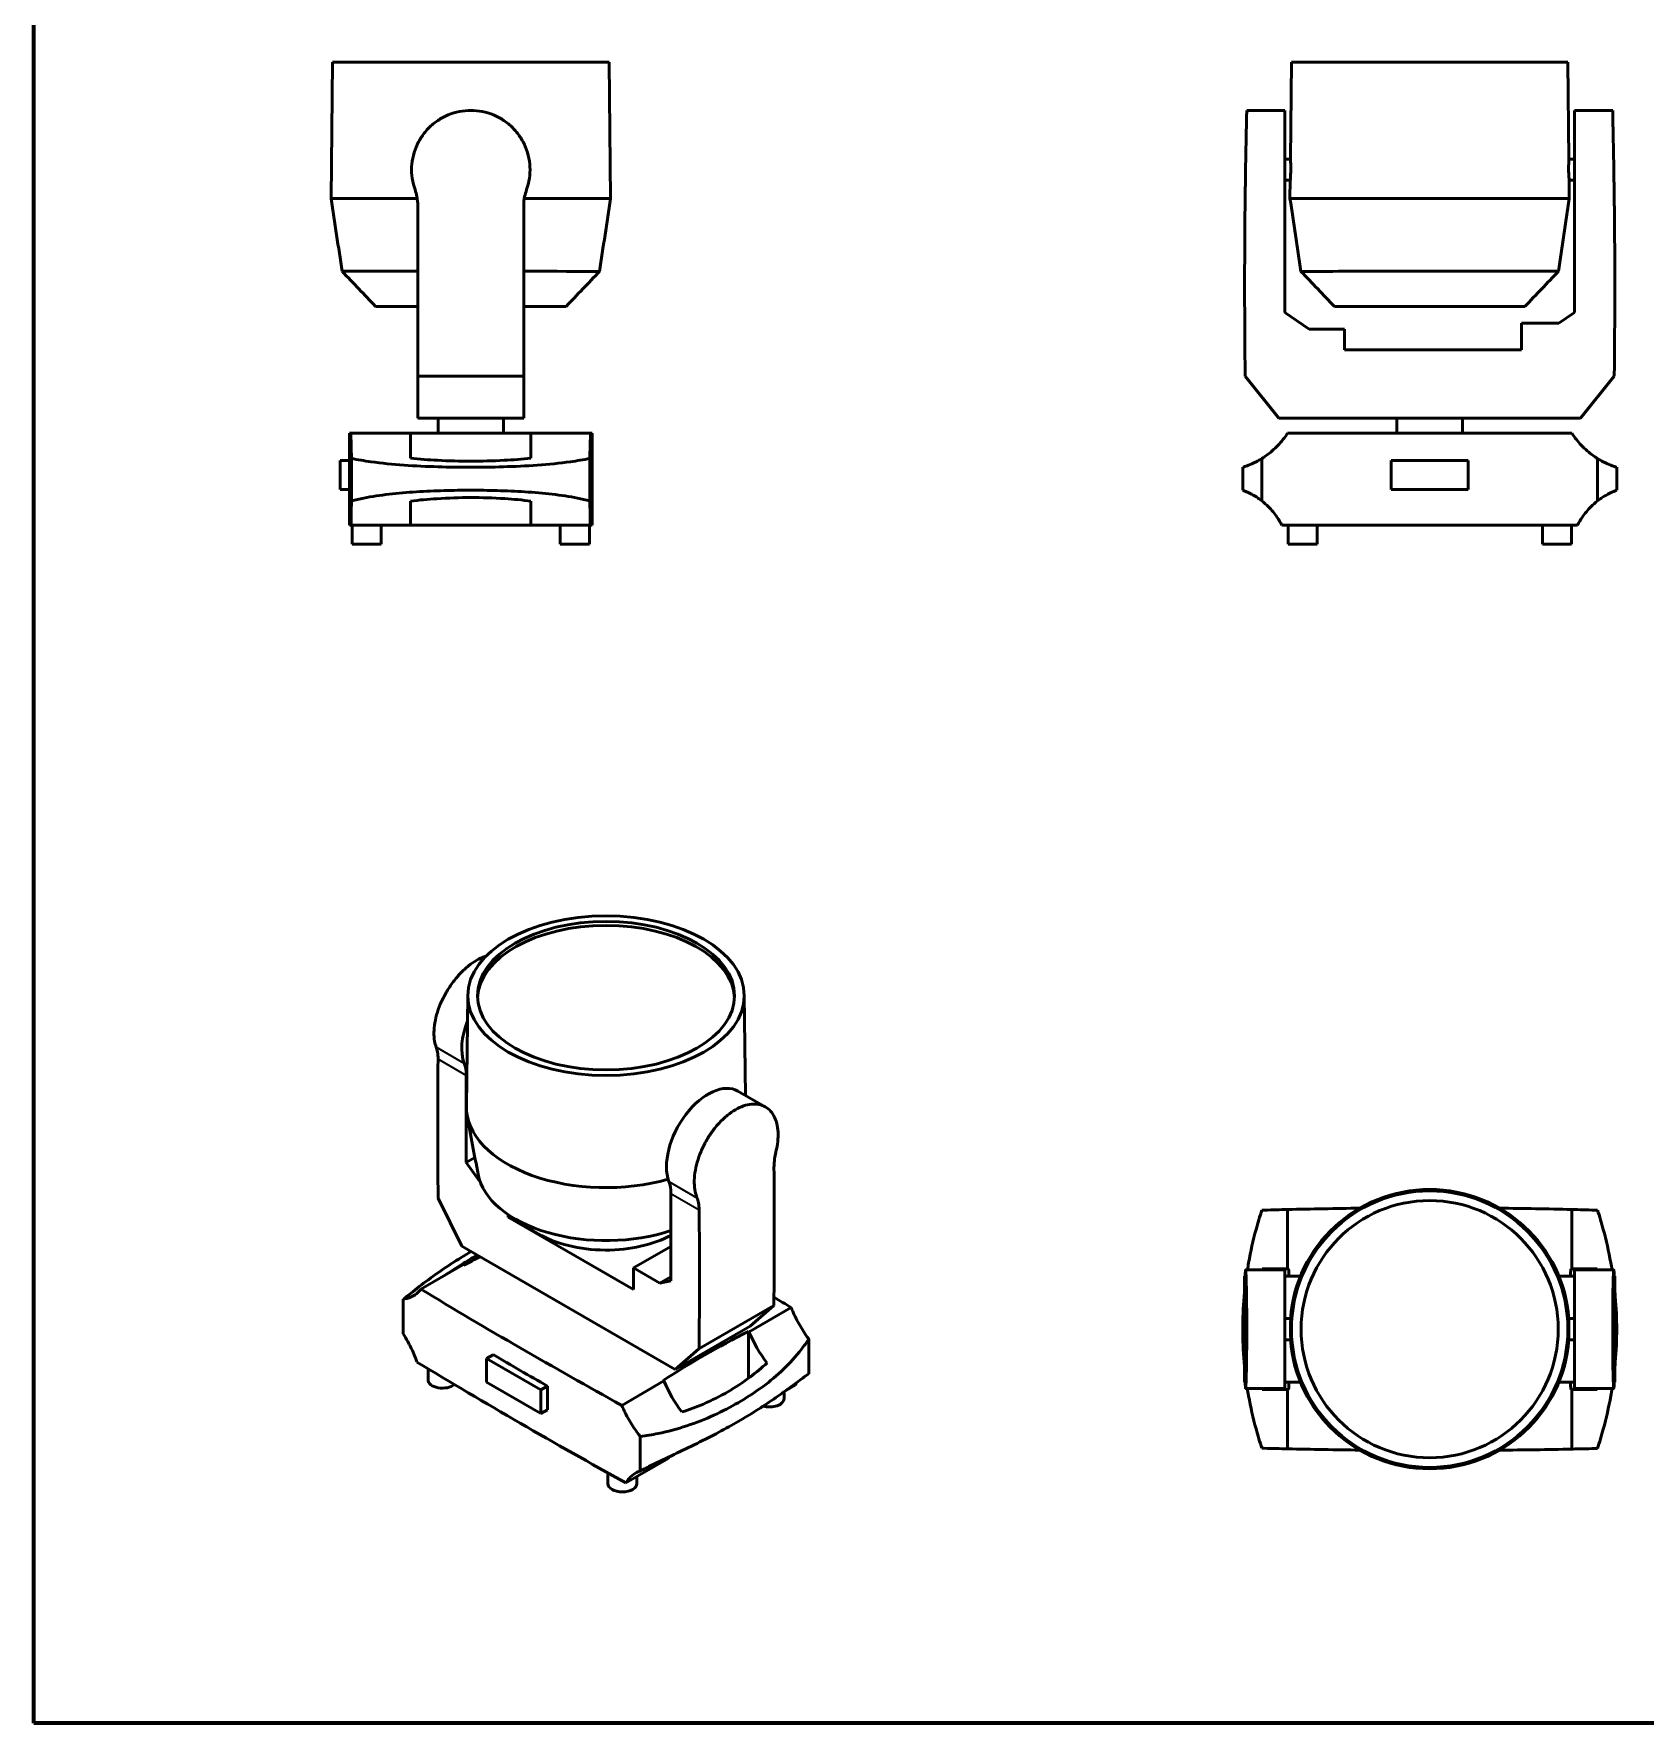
# Model space of a CAD drawing. Header units: millimetres. Extents: x 20 to 2980, y 20 to 2980.
# Drawn here: x 20 to 1693, y 20 to 1774 of the extents above; entities that cross this region are included whole.
import ezdxf

# ---------------------------------------------------------------- set-up
doc = ezdxf.new("R2010")
doc.units = ezdxf.units.MM
for name, color, linetype, lineweight in [('Border (ANSI)', 7, 'Continuous', 70), ('Visible (ISO)', 7, 'Continuous', 50), ('Visible Narrow (ISO)', 7, 'Continuous', 35)]:
    doc.layers.add(name, color=color, linetype=linetype, lineweight=lineweight)

# ---------------------------------------------------------------- blocks, each defined once
blk = doc.blocks.new('Borders Chauvet')
at = {"layer": 'Border (ANSI)'}
for p, q in [((20, 20), (20, 2980)), ((2980, 20), (20, 20))]:
    blk.add_line(p, q, dxfattribs=at)

msp = doc.modelspace()

# ---------------------------------------------------------------- linework, layer by layer
at = {"layer": 'Visible (ISO)'}
for p, q in [((330.2, 1744.3), (328.7, 1602.8)), ((330.2, 1744.3), (617.2, 1744.3)), ((617.2, 1744.3), (618.7, 1602.8)), ((1325.7, 1744.3), (1324.7, 1643.8)), ((1325.7, 1744.3), (1612.7, 1744.3)), ((1612.7, 1744.3), (1613.8, 1643.8)), ((1319, 1694.3), (1279.3, 1694.3)), ((1319, 1612.1), (1319, 1694.3)), ((1619.4, 1612.1), (1619.4, 1694.3)), ((1659.2, 1694.3), (1619.4, 1694.3)), ((1319, 1643.8), (1324.7, 1643.8)), ((1613.8, 1643.8), (1619.4, 1643.8)), ((1319, 1621.8), (1324.4, 1621.8)), ((1324.4, 1621.8), (1324.2, 1602.8)), ((1614, 1621.8), (1619.4, 1621.8)), ((1614, 1621.8), (1614.2, 1602.8)), ((328.7, 1602.8), (418.2, 1602.8)), ((529.3, 1602.8), (618.7, 1602.8)), ((1319, 1612.1), (1319, 1595.3)), ((1324.2, 1602.8), (1614.2, 1602.8)), ((1619.4, 1612.1), (1619.4, 1595.3)), ((418.7, 1595.3), (418.7, 1418.6)), ((528.7, 1418.6), (528.7, 1595.3)), ((1319, 1595.3), (1319, 1484.4)), ((1619.4, 1595.3), (1619.4, 1484.4)), ((418.7, 1490.8), (374.8, 1490.8)), ((540, 1490.8), (528.7, 1490.8)), ((572.6, 1490.8), (540, 1490.8)), ((1319, 1484.4), (1344, 1467.3)), ((1568.1, 1490.8), (1370.3, 1490.8)), ((1603.2, 1473.3), (1564.7, 1473.3)), ((1564.7, 1473.3), (1564.7, 1445.8)), ((1619.4, 1484.4), (1603.2, 1473.3)), ((1344, 1467.3), (1380.7, 1467.3)), ((1380.7, 1467.3), (1380.7, 1445.8)), ((1380.7, 1445.8), (1564.7, 1445.8)), ((528.7, 1418.6), (418.7, 1418.6)), ((418.7, 1374.8), (418.7, 1418.6)), ((528.7, 1418.6), (528.7, 1374.8)), ((1312.7, 1374.8), (1277.7, 1418.6)), ((1625.8, 1374.8), (1660.8, 1418.6)), ((528.7, 1374.8), (418.7, 1374.8)), ((439.7, 1374.8), (439.7, 1359.4)), ((507.7, 1374.8), (507.7, 1359.4)), ((1625.8, 1374.8), (1312.7, 1374.8)), ((1435.2, 1374.8), (1435.2, 1359.4)), ((1503.2, 1374.8), (1503.2, 1359.4)), ((347.7, 1359.4), (349.2, 1359.4)), ((347.7, 1330.8), (347.7, 1359.4)), ((411.2, 1359.4), (349.2, 1359.4)), ((536.2, 1359.4), (411.2, 1359.4)), ((411.2, 1359.4), (411.2, 1333.2)), ((597.9, 1359.4), (536.2, 1359.4)), ((536.2, 1333.2), (536.2, 1359.4)), ((597.9, 1359.4), (599.7, 1359.4)), ((599.7, 1359.4), (599.7, 1263.8)), ((1321.7, 1359.4), (1616.7, 1359.4)), ((349.8, 1288.9), (349.8, 1333)), ((597.2, 1333), (597.2, 1288.9)), ((1295, 1333), (1295, 1289)), ((1643.4, 1288.9), (1643.4, 1333)), ((347.8, 1330.8), (338.1, 1330.8)), ((338.1, 1300.8), (338.1, 1330.8)), ((347.8, 1330.8), (347.8, 1300.8)), ((1275.1, 1300), (1275.1, 1323.9)), ((1509.2, 1330.8), (1429.2, 1330.8)), ((1429.2, 1330.8), (1429.2, 1300.8)), ((1509.2, 1300.8), (1509.2, 1330.8)), ((1663.4, 1323.9), (1663.4, 1300)), ((347.8, 1300.8), (338.1, 1300.8)), ((347.7, 1263.8), (347.7, 1300.8)), ((1429.2, 1300.8), (1509.2, 1300.8)), ((411.2, 1288.7), (411.2, 1263.8)), ((536.2, 1263.8), (536.2, 1288.7)), ((349.4, 1263.8), (347.7, 1263.8)), ((411.2, 1263.8), (349.4, 1263.8)), ((350.6, 1263.8), (350.6, 1244)), ((380.8, 1263.8), (380.8, 1244)), ((536.2, 1263.8), (411.2, 1263.8)), ((597.8, 1263.8), (536.2, 1263.8)), ((566.6, 1244), (566.6, 1263.8)), ((596.8, 1244), (596.8, 1263.8)), ((597.8, 1263.8), (599.7, 1263.8)), ((1622.8, 1263.8), (1315.7, 1263.8)), ((1322.2, 1263.8), (1322.2, 1244)), ((1352.3, 1263.8), (1352.3, 1244)), ((1586.2, 1263.8), (1586.2, 1244)), ((1616.3, 1263.8), (1616.3, 1244)), ((350.6, 1244), (380.8, 1244)), ((596.8, 1244), (566.6, 1244)), ((1322.2, 1244), (1352.3, 1244)), ((1586.2, 1244), (1616.3, 1244)), ((470.6, 775.9), (469.1, 660.4)), ((757.6, 775.9), (758.9, 671.6)), ((469, 692.5), (469, 602)), ((779.4, 659.8), (751.1, 676.2)), ((491.5, 615), (491.5, 615)), ((478, 607.2), (469, 602)), ((469, 602), (483.2, 582.4)), ((519.1, 596.5), (519.1, 596.5)), ((550.3, 584.6), (550.3, 584.6)), ((464.5, 515.1), (439.8, 565.1)), ((681.4, 569.8), (681.4, 479.3)), ((512.6, 547.9), (512.6, 545.3)), ((514.8, 546.5), (512.6, 545.3)), ((512.6, 545.3), (642.7, 470.1)), ((1321.7, 553.3), (1321.7, 491.6)), ((1616.7, 553.3), (1616.7, 491.6)), ((685.9, 387.2), (464.5, 515.1)), ((681.4, 514.9), (642.7, 492.6)), ((465.6, 495.8), (421.9, 470.5)), ((465.6, 495.8), (466.3, 495.3)), ((669.9, 476.9), (642.7, 492.6)), ((642.7, 492.6), (642.7, 470.1)), ((1295.3, 491.6), (1321.7, 491.6)), ((1322.8, 491.6), (1321.7, 491.6)), ((1616.7, 491.6), (1615.7, 491.6)), ((1643.1, 491.6), (1616.7, 491.6)), ((681.4, 483.5), (669.9, 476.9)), ((681.4, 479.3), (669.9, 476.9)), ((1277.1, 484.1), (1277.6, 484.1)), ((1277.1, 484.1), (1277.1, 374.1)), ((1319, 490.6), (1278.1, 490.6)), ((1319, 490.6), (1319, 367.6)), ((1335.1, 484.1), (1319, 484.1)), ((1603.4, 484.1), (1619.4, 484.1)), ((1619.4, 490.6), (1619.4, 367.6)), ((1660.4, 490.6), (1619.4, 490.6)), ((1661.3, 484.1), (1660.9, 484.1)), ((1661.3, 374.1), (1661.3, 484.1)), ((403.5, 460.1), (403.5, 424.2)), ((788.4, 453.6), (710.6, 408.7)), ((806.2, 451.5), (762.6, 426.4)), ((788.4, 453.6), (763.7, 432.1)), ((1319, 440.1), (1325, 440.1)), ((1613.5, 440.1), (1619.4, 440.1)), ((763.7, 432.1), (685.9, 387.2)), ((762.6, 426.4), (761.9, 426.8)), ((761.9, 426.8), (761.9, 378)), ((685.9, 387.2), (710.6, 408.7)), ((824.6, 418.8), (824.6, 382.8)), ((1319, 418.1), (1325, 418.1)), ((1613.5, 418.1), (1619.4, 418.1)), ((429.3, 388), (429.3, 376.6)), ((496.8, 402.6), (489.9, 398.6)), ((546.5, 366), (489.9, 398.6)), ((489.9, 398.6), (489.9, 374.1)), ((489.9, 374.1), (546.5, 341.5)), ((553.4, 369.9), (546.5, 366)), ((553.4, 369.9), (553.4, 345.4)), ((674.2, 375.3), (630.4, 350)), ((673.5, 375.7), (674.2, 375.3)), ((810.4, 370.9), (800.3, 365.1)), ((1277.6, 374.1), (1277.1, 374.1)), ((1319, 374.1), (1335.1, 374.1)), ((1619.4, 374.1), (1603.4, 374.1)), ((1660.9, 374.1), (1661.3, 374.1)), ((546.5, 341.5), (546.5, 366)), ((798.9, 357), (798.9, 364)), ((1319, 367.6), (1278.1, 367.6)), ((1321.7, 366.6), (1295.3, 366.6)), ((1321.7, 366.6), (1322.8, 366.6)), ((1321.7, 366.6), (1321.7, 304.8)), ((1615.7, 366.6), (1616.7, 366.6)), ((1616.7, 366.6), (1616.7, 304.6)), ((1616.7, 366.6), (1643.1, 366.6)), ((1660.4, 367.6), (1619.4, 367.6)), ((553.4, 345.4), (546.5, 341.5)), ((649.6, 281.8), (649.6, 317.8)), ((678.5, 294.7), (634.7, 269.5)), ((616, 279.9), (616, 268.8)), ((646.1, 276.1), (646.1, 268.8))]:
    msp.add_line(p, q, dxfattribs=at)
for radius in [143.5, 133.5]:
    msp.add_circle((1469.2, 429.1), radius, dxfattribs=at)
for centre, radius, start, end in [((8841.3, 1512.3), 7564.2, 179.37153, 180.71002), ((-5902.8, 1512.3), 7564.2, 359.28998, 0.62847), ((1469.2, 429.1), 145, 4.3508, 175.6492), ((1469.9, -5493.3), 6048.4, 90.69396, 91.40395), ((1469.9, -5493.3), 6048.4, 88.60915, 89.31941), ((338.3, 429.1), 986.4, 3.1963, 3.6327), ((2600.2, 429.1), 986.4, 176.3673, 176.8037), ((1469.2, 429.1), 145, 184.3508, 355.6492), ((338.3, 429.1), 986.4, 356.3673, 356.8037), ((2600.2, 429.1), 986.4, 183.1963, 183.6327), ((1474.6, 7080.1), 6777, 268.70707, 269.34085), ((1474.6, 7080.1), 6777, 270.56586, 271.20135)]:
    msp.add_arc(centre, radius, start, end, dxfattribs=at)
for centre, major_axis, ratio, start_param, end_param in [((473.7, 1527.3), (-133.6, 0.1), 0.000437, 5.136565, 6.283765), ((473.7, 1527.3), (-133.6, 0.1), 0.000437, 3.97773, 4.288213), ((473.7, 1527.3), (133.6, -0.1), 0.000437, 6.282676, 7.119323), ((1469.2, 1527.3), (133.6, 0.1), 0.000484, 6.282727, 9.425207), ((614.1, 771.2), (-133.5, 0), 0.57735, 3.168079, 6.256699), ((507.9, 745.6), (-30.8, -53.3), 0.57735, 4.973143, 5.840924), ((5788.1, -2446.2), (-3782.1, 6550.8), 0.57735, 0.774429, 0.79779), ((433.6, 672.1), (-25, -43.3), 0.57735, 2.356194, 2.699331), ((720.3, 622.9), (30.7, 53.3), 0.57735, 0, 2.699331), ((614.1, 659.7), (-145, 0), 0.57735, 6.275689, 8.314657), ((-4559.9, 3618), (3782.1, -6550.8), 0.57735, 0.773006, 0.796367), ((614.1, 598.1), (-133.6, 0), 0.576818, 0.106622, 2.098737), ((646.1, 549.4), (-25, -43.3), 0.57735, 2.356194, 2.699331), ((-4637.6, 3573), (-3782.1, 6550.8), 0.57735, 3.914599, 3.93796), ((-185.6, 922.8), (986.4, 0), 0.57735, 5.434385, 5.457572), ((415.1, 562.1), (42.4, -73.4), 0.57735, 6.059035, 6.064373), ((5320.9, 3174.1), (-6777, 0), 0.57735, 0.762832, 0.806366), ((-3573.2, -1957), (6048.4, 0), 0.57735, 0.761123, 0.765358), ((1413.8, -0.6), (-986.4, 0), 0.57735, 5.434385, 5.561189), ((813.1, 434.3), (-42.4, 73.4), 0.57735, 1.351984, 1.794947), ((5320.9, 3096), (6777, 0), 0.57735, 3.903529, 3.948855), ((5320.9, 3150.7), (6777, 0), 0.57735, 3.920289, 3.932094), ((444.4, 376.6), (-15.1, 0), 0.57735, 0, 2.52896), ((724.8, 383.3), (42.4, -73.4), 0.57735, 4.493577, 4.936539), ((783.8, 357), (15.1, 0), 0.57735, 4.259018, 6.283185), ((725.3, 240.6), (-37, 64.1), 0.57735, 0.274539, 0.320337), ((631.1, 268.8), (15.1, 0), 0.57735, 3.141593, 6.283185)]:
    msp.add_ellipse(centre, major_axis=major_axis, ratio=ratio, start_param=start_param, end_param=end_param, dxfattribs=at)
for major_axis in [(143.5, 0), (133.5, 0)]:
    msp.add_ellipse((614.1, 775.3), major_axis=major_axis, ratio=0.57735, dxfattribs=at)
for points, knots in [([(415.8, 1612.1), (414.8, 1615), (414, 1618), (412.6, 1624.9), (412.2, 1628.9), (412.2, 1636.6), (412.6, 1640.6), (414.2, 1648.6), (415.3, 1652.5), (418.5, 1660.1), (420.4, 1663.7), (425, 1670.4), (427.5, 1673.5), (433, 1679), (436.1, 1681.6), (442.8, 1686.1), (446.4, 1688), (454, 1691.2), (457.9, 1692.3), (465.9, 1693.9), (469.9, 1694.3), (473.7, 1694.3), (477.6, 1694.3), (481.6, 1693.9), (489.5, 1692.3), (493.5, 1691.2), (501.1, 1688), (504.7, 1686.1), (511.4, 1681.6), (514.5, 1679), (519.9, 1673.5), (522.5, 1670.4), (527, 1663.7), (529, 1660.1), (532.1, 1652.5), (533.3, 1648.6), (534.9, 1640.6), (535.2, 1636.6), (535.2, 1628.9), (534.9, 1624.9), (533.5, 1618), (532.7, 1615), (531.6, 1612.1)], [25.771346, 25.771346, 25.771346, 25.771346, 26.642704, 26.642704, 27.801117, 27.801117, 28.959647, 28.959647, 30.118177, 30.118177, 31.276707, 31.276707, 32.435237, 32.435237, 33.593552, 33.593552, 34.751867, 34.751867, 35.910183, 35.910183, 37.068498, 37.068498, 37.068498, 38.226813, 38.226813, 39.385128, 39.385128, 40.543443, 40.543443, 41.701758, 41.701758, 42.860288, 42.860288, 44.018818, 44.018818, 45.177348, 45.177348, 46.335878, 46.335878, 47.494292, 47.494292, 48.36565, 48.36565, 48.36565, 48.36565]), ([(1277.8, 1612.1), (1277.8, 1615), (1277.9, 1618), (1278, 1624.9), (1278, 1628.9), (1278.1, 1636.6), (1278.2, 1640.6), (1278.3, 1648.6), (1278.4, 1652.5), (1278.6, 1660.1), (1278.6, 1663.7), (1278.8, 1670.4), (1278.8, 1673.5), (1279, 1679), (1279, 1681.6), (1279.1, 1686.1), (1279.2, 1688), (1279.2, 1691.2), (1279.3, 1692.3), (1279.3, 1693.9), (1279.3, 1694.3), (1279.3, 1694.3)], [-29.831401, -29.831401, -29.831401, -29.831401, -28.960043, -28.960043, -27.801629, -27.801629, -26.643099, -26.643099, -25.484569, -25.484569, -24.326039, -24.326039, -23.167509, -23.167509, -22.009194, -22.009194, -20.850879, -20.850879, -19.692564, -19.692564, -18.534249, -18.534249, -18.534249, -18.534249]), ([(1660.7, 1612.1), (1660.7, 1615), (1660.6, 1618), (1660.5, 1624.9), (1660.5, 1628.9), (1660.3, 1636.6), (1660.3, 1640.6), (1660.1, 1648.6), (1660.1, 1652.5), (1659.9, 1660.1), (1659.8, 1663.7), (1659.7, 1670.4), (1659.6, 1673.5), (1659.5, 1679), (1659.5, 1681.6), (1659.4, 1686.1), (1659.3, 1688), (1659.2, 1691.2), (1659.2, 1692.3), (1659.2, 1693.9), (1659.2, 1694.3), (1659.2, 1694.3)], [25.771346, 25.771346, 25.771346, 25.771346, 26.642704, 26.642704, 27.801117, 27.801117, 28.959647, 28.959647, 30.118177, 30.118177, 31.276707, 31.276707, 32.435237, 32.435237, 33.593552, 33.593552, 34.751867, 34.751867, 35.910183, 35.910183, 37.068498, 37.068498, 37.068498, 37.068498]), ([(1324.7, 1643.8), (1324.7, 1643.8), (1324.7, 1643.5), (1324.8, 1642.4), (1324.8, 1641.5), (1324.9, 1639.6), (1324.9, 1638.3), (1325, 1635.6), (1325, 1634.2), (1325, 1631.4), (1324.9, 1629.9), (1324.8, 1627.2), (1324.7, 1626), (1324.6, 1624), (1324.6, 1623.2), (1324.5, 1622.1), (1324.4, 1621.8), (1324.4, 1621.8)], [1.656979, 1.656979, 1.656979, 1.656979, 2.071269, 2.071269, 2.485559, 2.485559, 2.899759, 2.899759, 3.313958, 3.313958, 3.728813, 3.728813, 4.143667, 4.143667, 4.558478, 4.558478, 4.973288, 4.973288, 4.973288, 4.973288]), ([(1614, 1621.8), (1614, 1621.8), (1614, 1622.1), (1613.9, 1623.2), (1613.9, 1624), (1613.7, 1626), (1613.7, 1627.2), (1613.5, 1629.9), (1613.5, 1631.4), (1613.5, 1634.2), (1613.5, 1635.6), (1613.5, 1638.3), (1613.6, 1639.6), (1613.7, 1641.5), (1613.7, 1642.4), (1613.8, 1643.5), (1613.8, 1643.8), (1613.8, 1643.8)], [1.65933, 1.65933, 1.65933, 1.65933, 2.074141, 2.074141, 2.488952, 2.488952, 2.903806, 2.903806, 3.31866, 3.31866, 3.73286, 3.73286, 4.147059, 4.147059, 4.561349, 4.561349, 4.975639, 4.975639, 4.975639, 4.975639]), ([(418.7, 1595.3), (418.7, 1598.4), (418.4, 1601.6), (417.3, 1607.3), (416.7, 1609.7), (415.8, 1612.1)], [-7.534101, -7.534101, -7.534101, -7.534101, -6.592295, -6.592295, -5.88393, -5.88393, -5.88393, -5.88393]), ([(531.6, 1612.1), (530.8, 1609.7), (530.1, 1607.3), (529, 1601.6), (528.7, 1598.4), (528.7, 1595.3)], [-24.252006, -24.252006, -24.252006, -24.252006, -23.543642, -23.543642, -22.601836, -22.601836, -22.601836, -22.601836]), ([(1277.6, 1595.3), (1277.6, 1598.4), (1277.6, 1601.6), (1277.7, 1607.3), (1277.7, 1609.7), (1277.8, 1612.1)], [7.533868, 7.533868, 7.533868, 7.533868, 8.475673, 8.475673, 9.184038, 9.184038, 9.184038, 9.184038]), ([(1660.9, 1595.3), (1660.9, 1598.4), (1660.8, 1601.6), (1660.8, 1607.3), (1660.7, 1609.7), (1660.7, 1612.1)], [-7.534101, -7.534101, -7.534101, -7.534101, -6.592295, -6.592295, -5.88393, -5.88393, -5.88393, -5.88393]), ([(349.8, 1333), (349.8, 1333.5), (349.8, 1334.1), (349.7, 1337.7), (349.6, 1341.2), (349.4, 1348.8), (349.3, 1353), (349.2, 1358.2), (349.2, 1358.8), (349.2, 1359.4)], [17.28441, 17.28441, 17.28441, 17.28441, 17.559767, 17.559767, 19.156061, 19.156061, 20.75195, 20.75195, 20.9564, 20.9564, 20.9564, 20.9564]), ([(597.9, 1359.4), (597.9, 1358.8), (597.9, 1358.2), (597.8, 1353), (597.7, 1348.8), (597.5, 1341.2), (597.4, 1337.7), (597.3, 1334.1), (597.2, 1333.5), (597.2, 1333)], [-46.500101, -46.500101, -46.500101, -46.500101, -46.296093, -46.296093, -44.700345, -44.700345, -43.103729, -43.103729, -42.825589, -42.825589, -42.825589, -42.825589]), ([(1295, 1333), (1295.8, 1333.5), (1296.7, 1334), (1302.1, 1337.7), (1306.4, 1341.2), (1313.9, 1348.8), (1317.4, 1353), (1321, 1358.2), (1321.3, 1358.8), (1321.7, 1359.4)], [17.274552, 17.274552, 17.274552, 17.274552, 17.560323, 17.560323, 19.156674, 19.156674, 20.752575, 20.752575, 20.957039, 20.957039, 20.957039, 20.957039]), ([(1643.4, 1333), (1642.6, 1333.5), (1641.7, 1334.1), (1636.3, 1337.7), (1632.1, 1341.2), (1624.6, 1348.8), (1621, 1353), (1617.5, 1358.2), (1617.1, 1358.8), (1616.7, 1359.4)], [17.28441, 17.28441, 17.28441, 17.28441, 17.559767, 17.559767, 19.156061, 19.156061, 20.75195, 20.75195, 20.9564, 20.9564, 20.9564, 20.9564]), ([(597.2, 1333), (590.7, 1331.7), (584, 1330.5), (566, 1328), (554.4, 1326.9), (531.1, 1325.2), (519.2, 1324.7), (496, 1324), (484.5, 1323.9), (462.6, 1323.9), (451.2, 1324), (427.9, 1324.7), (416.1, 1325.2), (392.7, 1326.9), (381.1, 1328), (363.1, 1330.5), (356.4, 1331.7), (349.8, 1333)], [1.251651, 1.251651, 1.251651, 1.251651, 3.283473, 3.283473, 6.566945, 6.566945, 9.850418, 9.850418, 13.13389, 13.13389, 16.416517, 16.416517, 19.699144, 19.699144, 22.981771, 22.981771, 25.022756, 25.022756, 25.022756, 25.022756]), ([(411.2, 1333.2), (420.5, 1332.2), (429.9, 1331.5), (450.9, 1330.5), (462.6, 1330.2), (484.8, 1330.2), (496.5, 1330.5), (517.5, 1331.5), (526.9, 1332.2), (536.2, 1333.2)], [-19.300951, -19.300951, -19.300951, -19.300951, -16.67456, -16.67456, -13.332528, -13.332528, -9.999396, -9.999396, -7.364945, -7.364945, -7.364945, -7.364945]), ([(1275.1, 1323.9), (1275.1, 1323.9), (1275.5, 1324), (1277.6, 1324.7), (1279.1, 1325.2), (1283.3, 1326.9), (1285.9, 1328), (1290.8, 1330.5), (1292.9, 1331.6), (1295, 1333)], [-13.105462, -13.105462, -13.105462, -13.105462, -9.829096, -9.829096, -6.552731, -6.552731, -3.276365, -3.276365, -1.245767, -1.245767, -1.245767, -1.245767]), ([(1663.4, 1323.9), (1663.4, 1323.9), (1662.9, 1324), (1660.9, 1324.7), (1659.3, 1325.2), (1655.2, 1326.9), (1652.5, 1328), (1647.6, 1330.5), (1645.5, 1331.7), (1643.4, 1333)], [13.13389, 13.13389, 13.13389, 13.13389, 16.416517, 16.416517, 19.699144, 19.699144, 22.981771, 22.981771, 25.022756, 25.022756, 25.022756, 25.022756]), ([(349.8, 1288.9), (354.1, 1290), (358.4, 1291), (371, 1293.5), (379.8, 1294.8), (398.2, 1297), (407.7, 1297.8), (426.8, 1299), (436.5, 1299.4), (455.4, 1299.9), (464.7, 1300), (482.4, 1300), (491.7, 1299.9), (510.6, 1299.4), (520.3, 1299), (539.4, 1297.8), (548.9, 1297), (567.3, 1294.8), (576.2, 1293.5), (588.7, 1291), (593, 1290), (597.2, 1288.9)], [-31.251474, -31.251474, -31.251474, -31.251474, -29.912699, -29.912699, -27.252948, -27.252948, -24.593198, -24.593198, -21.933447, -21.933447, -19.273697, -19.273697, -16.613946, -16.613946, -13.954195, -13.954195, -11.294445, -11.294445, -8.634694, -8.634694, -7.302508, -7.302508, -7.302508, -7.302508]), ([(1295, 1289), (1293.6, 1290), (1292.3, 1291), (1288.6, 1293.5), (1286.3, 1294.8), (1282.3, 1297), (1280.5, 1297.8), (1277.8, 1299), (1276.7, 1299.4), (1275.4, 1299.9), (1275.1, 1300), (1275.1, 1300)], [7.325159, 7.325159, 7.325159, 7.325159, 8.634694, 8.634694, 11.294445, 11.294445, 13.954195, 13.954195, 16.613946, 16.613946, 19.273697, 19.273697, 19.273697, 19.273697]), ([(1643.4, 1288.9), (1644.8, 1290), (1646.1, 1291), (1649.8, 1293.5), (1652.2, 1294.8), (1656.2, 1297), (1657.9, 1297.8), (1660.7, 1299), (1661.7, 1299.4), (1663.1, 1299.9), (1663.4, 1300), (1663.4, 1300)], [-31.251474, -31.251474, -31.251474, -31.251474, -29.912699, -29.912699, -27.252948, -27.252948, -24.593198, -24.593198, -21.933447, -21.933447, -19.273697, -19.273697, -19.273697, -19.273697]), ([(349.4, 1263.8), (349.4, 1266.6), (349.4, 1269.3), (349.5, 1275.9), (349.6, 1279.6), (349.7, 1285), (349.8, 1287), (349.8, 1288.9)], [-19.011671, -19.011671, -19.011671, -19.011671, -18.122626, -18.122626, -16.729075, -16.729075, -15.842226, -15.842226, -15.842226, -15.842226]), ([(536.2, 1288.7), (527.2, 1289.9), (518.1, 1290.7), (497, 1292.1), (485.1, 1292.4), (462.3, 1292.4), (450.3, 1292), (429.3, 1290.7), (420.2, 1289.9), (411.2, 1288.7)], [-19.749741, -19.749741, -19.749741, -19.749741, -17.162691, -17.162691, -13.739582, -13.739582, -10.304687, -10.304687, -7.727747, -7.727747, -7.727747, -7.727747]), ([(597.2, 1288.9), (597.3, 1287), (597.4, 1285), (597.5, 1279.6), (597.6, 1275.9), (597.7, 1269.3), (597.7, 1266.6), (597.8, 1263.8)], [-6.463777, -6.463777, -6.463777, -6.463777, -5.57415, -5.57415, -4.180613, -4.180613, -3.291632, -3.291632, -3.291632, -3.291632]), ([(1315.7, 1263.8), (1314.3, 1266.6), (1312.7, 1269.3), (1308.2, 1275.9), (1305.1, 1279.6), (1299.7, 1285), (1297.4, 1287.1), (1295, 1289)], [25.595497, 25.595497, 25.595497, 25.595497, 26.484903, 26.484903, 27.878585, 27.878585, 28.776406, 28.776406, 28.776406, 28.776406]), ([(1622.8, 1263.8), (1624.2, 1266.6), (1625.8, 1269.3), (1630.3, 1275.9), (1633.3, 1279.6), (1638.7, 1285), (1641, 1287), (1643.4, 1288.9)], [-19.011671, -19.011671, -19.011671, -19.011671, -18.122626, -18.122626, -16.729075, -16.729075, -15.842226, -15.842226, -15.842226, -15.842226]), ([(437.8, 721.9), (437.1, 723.8), (436.5, 725.9), (435.6, 731), (435.4, 734), (435.5, 740.3), (435.8, 743.7), (437, 750.7), (437.9, 754.4), (440.2, 761.8), (441.6, 765.6), (444.9, 772.8), (446.8, 776.4), (450.7, 783), (453, 786.3), (457.8, 792.7), (460.4, 795.8), (465.8, 801.4), (468.6, 804), (474.2, 808.5), (477.1, 810.4), (482.5, 813.6), (485.3, 814.9), (488.6, 816), (489, 816.2), (489.5, 816.3)], [-29.831401, -29.831401, -29.831401, -29.831401, -28.960043, -28.960043, -27.801629, -27.801629, -26.643099, -26.643099, -25.484569, -25.484569, -24.326039, -24.326039, -23.167509, -23.167509, -22.009194, -22.009194, -20.850879, -20.850879, -19.692564, -19.692564, -18.534249, -18.534249, -17.375934, -17.375934, -17.193886, -17.193886, -17.193886, -17.193886]), ([(439.7, 709.4), (439.7, 711.9), (439.5, 714.5), (438.8, 718.6), (438.3, 720.3), (437.8, 721.9)], [7.533868, 7.533868, 7.533868, 7.533868, 8.475673, 8.475673, 9.184038, 9.184038, 9.184038, 9.184038]), ([(708.5, 565.5), (707.8, 567.5), (707.2, 569.6), (706.1, 574.8), (705.8, 577.9), (705.7, 584.3), (705.9, 587.7), (707, 594.9), (707.7, 598.6), (709.9, 606.2), (711.2, 609.9), (714.3, 617.3), (716, 620.9), (719.8, 627.7), (722, 631), (726.6, 637.5), (729.2, 640.6), (734.5, 646.3), (737.3, 648.9), (742.8, 653.4), (745.7, 655.3), (748.4, 656.9), (751.1, 658.5), (754, 659.8), (759.6, 661.8), (762.4, 662.4), (767.8, 662.9), (770.4, 662.8), (775.2, 661.8), (777.5, 660.9), (781.4, 658.7), (783.3, 657.2), (786.6, 653.5), (788, 651.3), (790.3, 646.3), (791.2, 643.5), (792.4, 637.6), (792.7, 634.5), (792.8, 628.1), (792.6, 624.7), (791.7, 618.4), (791.1, 615.6), (790.4, 612.8)], [25.771346, 25.771346, 25.771346, 25.771346, 26.642704, 26.642704, 27.801117, 27.801117, 28.959647, 28.959647, 30.118177, 30.118177, 31.276707, 31.276707, 32.435237, 32.435237, 33.593552, 33.593552, 34.751867, 34.751867, 35.910183, 35.910183, 37.068498, 37.068498, 37.068498, 38.226813, 38.226813, 39.385128, 39.385128, 40.543443, 40.543443, 41.701758, 41.701758, 42.860288, 42.860288, 44.018818, 44.018818, 45.177348, 45.177348, 46.335878, 46.335878, 47.494292, 47.494292, 48.36565, 48.36565, 48.36565, 48.36565]), ([(790.4, 612.8), (789.9, 610.5), (789.4, 608.3), (788.7, 603.2), (788.5, 600.4), (788.5, 597.8)], [-24.252006, -24.252006, -24.252006, -24.252006, -23.543642, -23.543642, -22.601836, -22.601836, -22.601836, -22.601836]), ([(710.7, 552.9), (710.7, 555.5), (710.5, 558), (709.6, 562.2), (709.1, 563.9), (708.5, 565.5)], [-7.534101, -7.534101, -7.534101, -7.534101, -6.592295, -6.592295, -5.88393, -5.88393, -5.88393, -5.88393]), ([(1295.1, 552.6), (1292.9, 546.1), (1290.9, 539.4), (1285.9, 521.4), (1283.3, 509.8), (1280.8, 495.6), (1280.4, 493.1), (1280, 490.6)], [-24.983523, -24.983523, -24.983523, -24.983523, -22.953191, -22.953191, -19.670615, -19.670615, -18.969431, -18.969431, -18.969431, -18.969431]), ([(1295.1, 552.6), (1295.9, 552.6), (1296.7, 552.6), (1302.1, 552.8), (1306.4, 552.9), (1313.9, 553.1), (1317.4, 553.2), (1321, 553.2), (1321.3, 553.3), (1321.7, 553.3)], [-8.259283, -8.259283, -8.259283, -8.259283, -7.980124, -7.980124, -6.383667, -6.383667, -4.78775, -4.78775, -4.583266, -4.583266, -4.583266, -4.583266]), ([(1616.7, 553.3), (1617.1, 553.3), (1617.5, 553.3), (1621, 553.2), (1624.5, 553.1), (1632.1, 552.9), (1636.3, 552.8), (1641.8, 552.6), (1642.6, 552.6), (1643.4, 552.6)], [-46.500101, -46.500101, -46.500101, -46.500101, -46.296093, -46.296093, -44.700345, -44.700345, -43.103729, -43.103729, -42.825589, -42.825589, -42.825589, -42.825589]), ([(1643.4, 552.6), (1645.6, 546.1), (1647.6, 539.4), (1652.5, 521.4), (1655.1, 509.8), (1657.7, 495.6), (1658.1, 493.1), (1658.5, 490.6)], [1.251651, 1.251651, 1.251651, 1.251651, 3.283473, 3.283473, 6.566945, 6.566945, 7.269852, 7.269852, 7.269852, 7.269852]), ([(681.4, 526.5), (680.6, 526), (679.7, 525.6), (668.4, 519.9), (656.9, 516.4), (634.8, 512.1), (621.9, 510.8), (595, 511.8), (582.4, 513.7), (558.5, 520.4), (548.6, 525), (540.9, 529.9)], [7.650147, 7.650147, 7.650147, 7.650147, 7.994921, 7.994921, 12.155932, 12.155932, 16.357638, 16.357638, 20.226629, 20.226629, 24.308361, 24.308361, 24.308361, 24.308361]), ([(473.9, 509.6), (467.1, 505.6), (460.3, 501.4), (446.2, 492.3), (439, 487.2), (425.4, 477.4), (419.1, 472.5), (409.9, 465.2), (406.6, 462.5), (403.5, 460.1)], [-12.710807, -12.710807, -12.710807, -12.710807, -9.829096, -9.829096, -6.552731, -6.552731, -3.276365, -3.276365, -1.245767, -1.245767, -1.245767, -1.245767]), ([(446.9, 485.1), (452.4, 488.7), (458.2, 492.5), (469.4, 499.5), (474.8, 502.8), (480.2, 506)], [7.372979, 7.372979, 7.372979, 7.372979, 10.005567, 10.005567, 12.302748, 12.302748, 12.302748, 12.302748]), ([(1277.8, 487), (1277.7, 486.2), (1277.7, 485.5), (1277.6, 484.4), (1277.6, 484.1), (1277.6, 484.1)], [20.951898, 20.951898, 20.951898, 20.951898, 21.660263, 21.660263, 22.602069, 22.602069, 22.602069, 22.602069]), ([(1277.8, 371.2), (1277.8, 370.2), (1277.9, 369.3), (1278, 368), (1278, 367.6), (1278.1, 367.6), (1278.2, 368), (1278.3, 369.5), (1278.4, 370.7), (1278.6, 373.9), (1278.6, 375.8), (1278.8, 380.3), (1278.8, 382.9), (1279, 388.3), (1279, 391.4), (1279.1, 398.2), (1279.2, 401.8), (1279.2, 409.4), (1279.3, 413.3), (1279.3, 421.3), (1279.3, 425.2), (1279.3, 433), (1279.3, 437), (1279.3, 444.9), (1279.2, 448.9), (1279.2, 456.4), (1279.1, 460.1), (1279, 466.8), (1279, 469.9), (1278.8, 475.3), (1278.8, 477.9), (1278.6, 482.4), (1278.6, 484.4), (1278.4, 487.5), (1278.3, 488.7), (1278.2, 490.2), (1278.1, 490.6), (1278, 490.6), (1278, 490.2), (1277.9, 488.9), (1277.8, 488.1), (1277.8, 487)], [-29.831401, -29.831401, -29.831401, -29.831401, -28.960043, -28.960043, -27.801629, -27.801629, -26.643099, -26.643099, -25.484569, -25.484569, -24.326039, -24.326039, -23.167509, -23.167509, -22.009194, -22.009194, -20.850879, -20.850879, -19.692564, -19.692564, -18.534249, -18.534249, -17.375934, -17.375934, -16.217619, -16.217619, -15.059303, -15.059303, -13.900988, -13.900988, -12.742458, -12.742458, -11.583928, -11.583928, -10.425398, -10.425398, -9.266868, -9.266868, -8.108474, -8.108474, -7.237099, -7.237099, -7.237099, -7.237099]), ([(1660.7, 371.2), (1660.7, 370.2), (1660.6, 369.3), (1660.5, 368), (1660.5, 367.6), (1660.3, 367.6), (1660.3, 368), (1660.1, 369.5), (1660.1, 370.7), (1659.9, 373.9), (1659.8, 375.8), (1659.7, 380.3), (1659.6, 382.9), (1659.5, 388.3), (1659.5, 391.4), (1659.4, 398.2), (1659.3, 401.8), (1659.2, 409.4), (1659.2, 413.3), (1659.2, 421.3), (1659.2, 425.2), (1659.2, 429.1), (1659.2, 433), (1659.2, 437), (1659.2, 444.9), (1659.2, 448.9), (1659.3, 456.4), (1659.4, 460.1), (1659.5, 466.8), (1659.5, 469.9), (1659.6, 475.3), (1659.7, 477.9), (1659.8, 482.4), (1659.9, 484.4), (1660.1, 487.5), (1660.1, 488.7), (1660.3, 490.2), (1660.3, 490.6), (1660.5, 490.6), (1660.5, 490.2), (1660.6, 488.9), (1660.7, 488.1), (1660.7, 487)], [25.771346, 25.771346, 25.771346, 25.771346, 26.642704, 26.642704, 27.801117, 27.801117, 28.959647, 28.959647, 30.118177, 30.118177, 31.276707, 31.276707, 32.435237, 32.435237, 33.593552, 33.593552, 34.751867, 34.751867, 35.910183, 35.910183, 37.068498, 37.068498, 37.068498, 38.226813, 38.226813, 39.385128, 39.385128, 40.543443, 40.543443, 41.701758, 41.701758, 42.860288, 42.860288, 44.018818, 44.018818, 45.177348, 45.177348, 46.335878, 46.335878, 47.494292, 47.494292, 48.36565, 48.36565, 48.36565, 48.36565]), ([(1660.7, 487), (1660.7, 486.2), (1660.8, 485.5), (1660.8, 484.4), (1660.9, 484.1), (1660.9, 484.1)], [-24.252006, -24.252006, -24.252006, -24.252006, -23.543642, -23.543642, -22.601836, -22.601836, -22.601836, -22.601836]), ([(403.5, 460.1), (404.1, 460.2), (404.6, 460.3), (408.4, 461), (411.3, 462.1), (416.5, 465.1), (419, 467.1), (421.4, 469.9), (421.7, 470.2), (421.9, 470.5)], [17.274552, 17.274552, 17.274552, 17.274552, 17.560323, 17.560323, 19.156674, 19.156674, 20.752575, 20.752575, 20.957039, 20.957039, 20.957039, 20.957039]), ([(1277.1, 468.9), (1276.9, 466.9), (1276.7, 464.9), (1275.5, 451.3), (1275.1, 439.9), (1275.1, 418), (1275.5, 406.6), (1276.7, 393), (1276.9, 391), (1277.1, 389)], [-16.940703, -16.940703, -16.940703, -16.940703, -16.388038, -16.388038, -13.105462, -13.105462, -9.829096, -9.829096, -9.270506, -9.270506, -9.270506, -9.270506]), ([(1661.3, 468.9), (1661.6, 466.9), (1661.7, 464.9), (1662.9, 451.3), (1663.4, 439.9), (1663.4, 418), (1662.9, 406.5), (1661.7, 392.9), (1661.6, 391), (1661.3, 389)], [9.298608, 9.298608, 9.298608, 9.298608, 9.850418, 9.850418, 13.13389, 13.13389, 16.416517, 16.416517, 16.969133, 16.969133, 16.969133, 16.969133]), ([(806.2, 451.5), (806.5, 450.9), (806.8, 450.2), (809.2, 444.5), (811.6, 439.6), (816.8, 430.3), (819.7, 425.6), (823.4, 420.3), (824, 419.6), (824.6, 418.8)], [-46.500101, -46.500101, -46.500101, -46.500101, -46.296093, -46.296093, -44.700345, -44.700345, -43.103729, -43.103729, -42.825589, -42.825589, -42.825589, -42.825589]), ([(1325, 440.1), (1325, 440.1), (1325, 439.8), (1324.9, 438.7), (1324.9, 437.9), (1324.8, 435.9), (1324.8, 434.7), (1324.7, 432), (1324.7, 430.5), (1324.7, 429.1)], [0, 0, 0, 0, 0.414199, 0.414199, 0.828399, 0.828399, 1.242689, 1.242689, 1.656979, 1.656979, 1.656979, 1.656979]), ([(1613.5, 418.1), (1613.5, 418.1), (1613.5, 418.1), (1613.5, 418.1), (1613.5, 418.4), (1613.5, 419.5), (1613.6, 420.4), (1613.7, 422.3), (1613.7, 423.5), (1613.8, 426.3), (1613.8, 427.7), (1613.8, 430.5), (1613.8, 432), (1613.7, 434.7), (1613.7, 435.9), (1613.6, 437.9), (1613.5, 438.7), (1613.5, 439.8), (1613.5, 440.1), (1613.5, 440.1)], [3.317774, 3.317774, 3.317774, 3.317774, 3.31866, 3.31866, 3.73286, 3.73286, 4.147059, 4.147059, 4.561349, 4.561349, 4.975639, 4.975639, 5.38993, 5.38993, 5.80422, 5.80422, 6.218419, 6.218419, 6.632618, 6.632618, 6.632618, 6.632618]), ([(417.7, 395), (416.8, 397.9), (415.7, 400.7), (412.6, 408), (410.5, 412.3), (406.7, 419), (405.2, 421.6), (403.5, 424.2)], [25.595497, 25.595497, 25.595497, 25.595497, 26.484903, 26.484903, 27.878585, 27.878585, 28.776406, 28.776406, 28.776406, 28.776406]), ([(1324.7, 429.1), (1324.7, 427.7), (1324.7, 426.3), (1324.8, 423.5), (1324.8, 422.3), (1324.9, 420.4), (1324.9, 419.5), (1325, 418.4), (1325, 418.1), (1325, 418.1), (1325, 418.1), (1325, 418.1)], [1.656979, 1.656979, 1.656979, 1.656979, 2.071269, 2.071269, 2.485559, 2.485559, 2.899759, 2.899759, 3.313958, 3.313958, 3.314845, 3.314845, 3.314845, 3.314845]), ([(824.6, 418.8), (821.5, 414.2), (818.2, 409.7), (808.9, 398.2), (802.6, 391.5), (789.1, 378.9), (781.8, 373), (766.8, 362.2), (759, 357.2), (743.5, 348.3), (735.1, 343.9), (717.2, 335.7), (707.7, 332), (688.3, 325.5), (678.2, 322.8), (662, 319.5), (655.8, 318.5), (649.6, 317.8)], [1.251651, 1.251651, 1.251651, 1.251651, 3.283473, 3.283473, 6.566945, 6.566945, 9.850418, 9.850418, 13.13389, 13.13389, 16.416517, 16.416517, 19.699144, 19.699144, 22.981771, 22.981771, 25.022756, 25.022756, 25.022756, 25.022756]), ([(692.9, 343.1), (700.5, 345.5), (708, 348.3), (724.2, 355.2), (732.8, 359.6), (748.5, 368.7), (756.4, 373.8), (769.9, 384.1), (775.7, 388.9), (781.3, 394.1)], [-19.300951, -19.300951, -19.300951, -19.300951, -16.67456, -16.67456, -13.332528, -13.332528, -9.999396, -9.999396, -7.364945, -7.364945, -7.364945, -7.364945]), ([(649.6, 281.8), (653.7, 283.9), (657.6, 285.9), (669.1, 291.5), (677, 295.3), (692.9, 302.9), (700.9, 306.7), (716.3, 314.4), (723.9, 318.2), (738.2, 325.8), (745, 329.6), (757.5, 336.8), (763.9, 340.7), (776.3, 348.5), (782.4, 352.5), (794, 360.5), (799.5, 364.4), (809.6, 371.8), (814.2, 375.3), (820.5, 379.9), (822.6, 381.4), (824.6, 382.8)], [-31.251474, -31.251474, -31.251474, -31.251474, -29.912699, -29.912699, -27.252948, -27.252948, -24.593198, -24.593198, -21.933447, -21.933447, -19.273697, -19.273697, -16.613946, -16.613946, -13.954195, -13.954195, -11.294445, -11.294445, -8.634694, -8.634694, -7.302508, -7.302508, -7.302508, -7.302508]), ([(1277.6, 374.1), (1277.6, 374.1), (1277.6, 373.8), (1277.7, 372.7), (1277.7, 372), (1277.8, 371.2)], [7.533868, 7.533868, 7.533868, 7.533868, 8.475673, 8.475673, 9.184038, 9.184038, 9.184038, 9.184038]), ([(1660.9, 374.1), (1660.9, 374.1), (1660.8, 373.8), (1660.8, 372.7), (1660.7, 372), (1660.7, 371.2)], [-7.534101, -7.534101, -7.534101, -7.534101, -6.592295, -6.592295, -5.88393, -5.88393, -5.88393, -5.88393]), ([(1279.9, 367.6), (1280.3, 365), (1280.7, 362.5), (1283.3, 348.2), (1285.9, 336.7), (1290.8, 318.7), (1292.9, 312), (1295, 305.5)], [-7.27355, -7.27355, -7.27355, -7.27355, -6.552731, -6.552731, -3.276365, -3.276365, -1.245767, -1.245767, -1.245767, -1.245767]), ([(1658.6, 367.6), (1658.1, 365), (1657.7, 362.4), (1655.2, 348.1), (1652.5, 336.5), (1647.6, 318.5), (1645.5, 311.7), (1643.4, 305.2)], [18.966286, 18.966286, 18.966286, 18.966286, 19.699144, 19.699144, 22.981771, 22.981771, 25.022756, 25.022756, 25.022756, 25.022756]), ([(649.6, 317.8), (649, 318.6), (648.4, 319.3), (644.5, 324.5), (641.4, 329), (636, 338.2), (633.5, 343.1), (630.9, 348.7), (630.6, 349.4), (630.4, 350)], [17.28441, 17.28441, 17.28441, 17.28441, 17.559767, 17.559767, 19.156061, 19.156061, 20.75195, 20.75195, 20.9564, 20.9564, 20.9564, 20.9564]), ([(1295, 305.5), (1295.8, 305.5), (1296.7, 305.4), (1302.1, 305.3), (1306.4, 305.2), (1313.9, 305), (1317.4, 304.9), (1321, 304.9), (1321.3, 304.8), (1321.7, 304.8)], [17.274552, 17.274552, 17.274552, 17.274552, 17.560323, 17.560323, 19.156674, 19.156674, 20.752575, 20.752575, 20.957039, 20.957039, 20.957039, 20.957039]), ([(1643.4, 305.2), (1642.6, 305.2), (1641.7, 305.2), (1636.3, 305), (1632.1, 304.9), (1624.6, 304.8), (1621, 304.7), (1617.5, 304.6), (1617.1, 304.6), (1616.7, 304.6)], [17.28441, 17.28441, 17.28441, 17.28441, 17.559767, 17.559767, 19.156061, 19.156061, 20.75195, 20.75195, 20.9564, 20.9564, 20.9564, 20.9564]), ([(634.7, 269.5), (635.8, 271.2), (636.9, 272.8), (640.1, 276.4), (642.4, 278.2), (646.2, 280.5), (647.9, 281.2), (649.6, 281.8)], [-19.011671, -19.011671, -19.011671, -19.011671, -18.122626, -18.122626, -16.729075, -16.729075, -15.842226, -15.842226, -15.842226, -15.842226])]:
    msp.add_open_spline(points, degree=3, knots=knots, dxfattribs=at)
for points in [[(340.1, 1527.3), (336.3, 1552.5), (332.5, 1577.6), (328.7, 1602.8)], [(618.7, 1602.8), (614.9, 1577.6), (611.2, 1552.4), (607.4, 1527.2)], [(1335.6, 1527.2), (1331.8, 1552.4), (1328, 1577.6), (1324.2, 1602.8)], [(1614.2, 1602.8), (1610.4, 1577.6), (1606.7, 1552.5), (1602.9, 1527.3)], [(374.8, 1490.8), (363.3, 1503), (351.7, 1515.1), (340.1, 1527.3)], [(607.4, 1527.2), (595.8, 1515.1), (584.2, 1502.9), (572.6, 1490.8)], [(1370.3, 1490.8), (1358.8, 1502.9), (1347.2, 1515.1), (1335.6, 1527.2)], [(1602.9, 1527.3), (1591.3, 1515.1), (1579.7, 1503), (1568.1, 1490.8)], [(481.2, 589.9), (477.5, 610.1), (473.7, 630.3), (470, 650.5)], [(540.9, 529.9), (532.4, 535.3), (523.9, 540.7), (515.4, 546.1)], [(1295.2, 490.6), (1295.2, 490.9), (1295.3, 491.3), (1295.3, 491.6)], [(1643.3, 490.6), (1643.2, 490.9), (1643.2, 491.3), (1643.1, 491.6)], [(1325, 440.1), (1325, 440.1), (1325, 440.1), (1325, 440.1)], [(1613.5, 440.1), (1613.5, 440.1), (1613.5, 440.1), (1613.5, 440.1)], [(812.3, 373.9), (811.6, 372.9), (811, 371.9), (810.4, 370.9)], [(1295.3, 366.6), (1295.3, 366.9), (1295.2, 367.3), (1295.2, 367.6)], [(1643.1, 366.6), (1643.2, 366.9), (1643.2, 367.3), (1643.3, 367.6)]]:
    msp.add_open_spline(points, degree=3, dxfattribs=at)
at = {"layer": 'Visible Narrow (ISO)'}
for p, q in [((466.9, 705), (437.8, 721.9)), ((469, 692.5), (439.7, 709.4)), ((679.4, 582.4), (708.5, 565.5)), ((681.4, 569.8), (710.7, 552.9))]:
    msp.add_line(p, q, dxfattribs=at)

# ---------------------------------------------------------------- block references
msp.add_blockref('Borders Chauvet', (0, 0))

doc.saveas('drawing.dxf')
